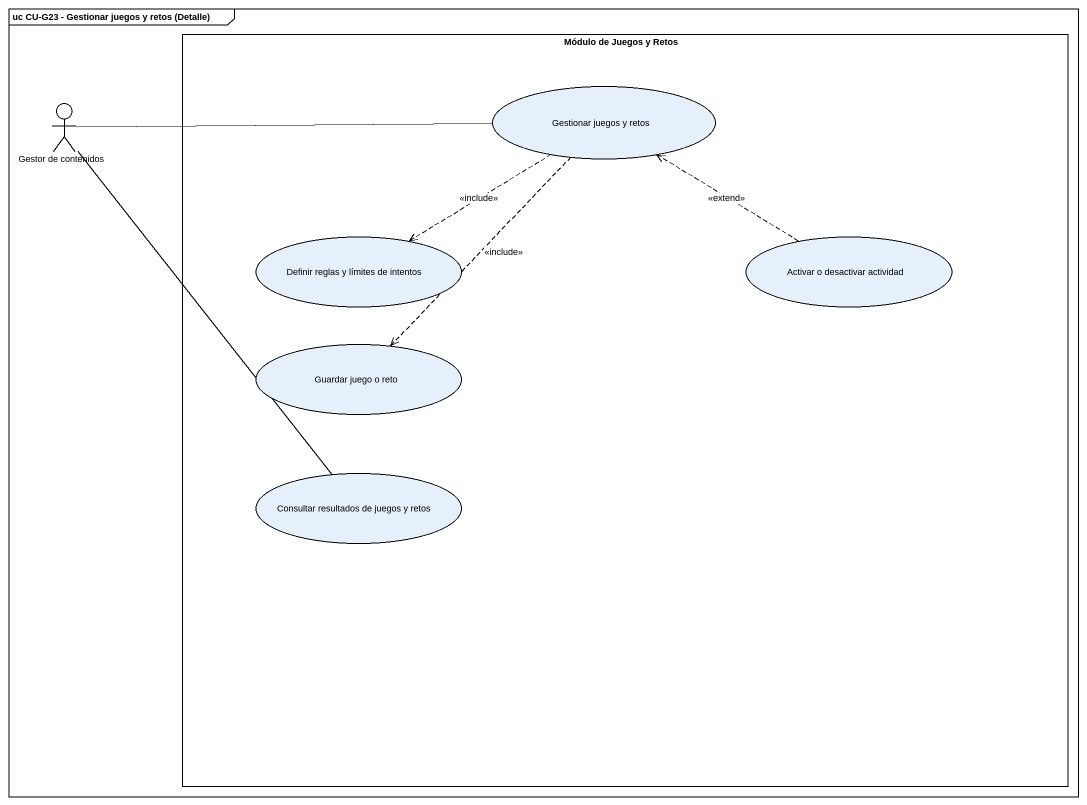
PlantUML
@startuml
mainframe uc CU-G23 - Gestionar juegos y retos (Detalle)
rectangle "Módulo de Juegos y Retos" as Módulo_de_Juegos_y_Retos {
  usecase "Gestionar juegos y retos" as Gestionar_juegos_y_retos
  usecase "Definir reglas y límites de intentos" as Definir_reglas_y_límites_de
  usecase "Activar o desactivar actividad" as Activar_o_desactivar
  usecase "Guardar juego o reto" as Guardar_juego_o_reto
  usecase "Consultar resultados de juegos y retos" as Consultar_resultados_de
}
actor "Gestor de contenidos" as Gestor_de_contenidos
Gestionar_juegos_y_retos ..> Definir_reglas_y_límites_de : <<include>>
Gestionar_juegos_y_retos ..> Guardar_juego_o_reto : <<include>>
Gestor_de_contenidos -right- Gestionar_juegos_y_retos
Gestor_de_contenidos -- Consultar_resultados_de
Activar_o_desactivar .up.> Gestionar_juegos_y_retos : <<extend>>
@enduml
